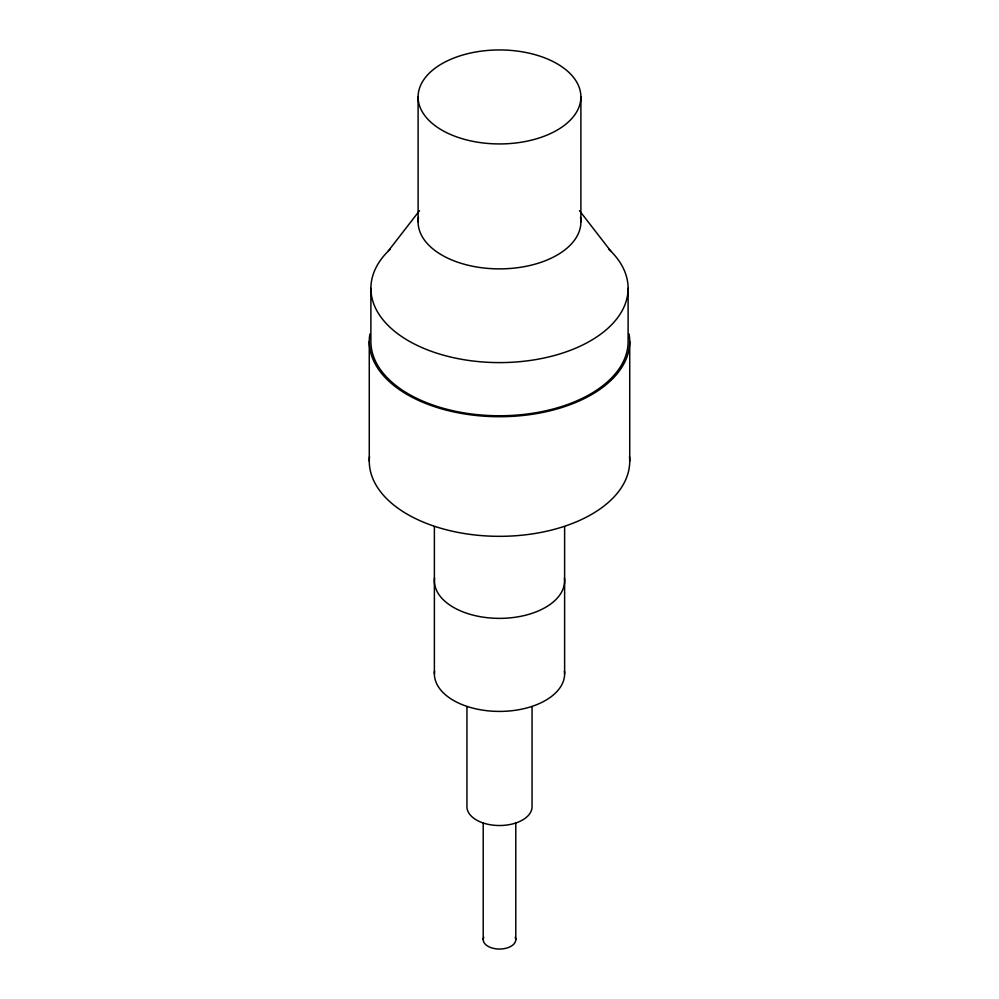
<?xml version="1.0" encoding="UTF-8"?>
<svg xmlns="http://www.w3.org/2000/svg" width="999" height="999" viewBox="0 0 999 999"><rect width="100%" height="100%" fill="white"/><g stroke="black" fill="none" stroke-linecap="round" stroke-linejoin="round"><path stroke-width="1.5" d="M388.124 251.224L419.505 210.677M579.495 210.677L610.876 251.224M629.732 341.521L629.732 461.138M628.109 288.349L628.109 341.521A128.609 74.251 0 0 1 499.5 415.759A128.609 74.251 0 0 1 370.891 341.521L370.891 288.349M580.894 96.94A81.394 46.99 0 0 1 458.803 137.637A81.394 46.99 0 0 1 458.803 56.244A81.394 46.99 0 0 1 580.894 96.94L580.894 221.89M564.622 526.673L564.622 673.813M532.055 706.555L532.055 806.73A32.555 18.794 0 0 1 499.5 825.524A32.555 18.794 0 0 1 466.945 806.73L466.945 706.555M515.784 823.126L515.784 939.647M483.216 823.126L483.216 939.647M434.378 526.673L434.378 673.813M418.106 96.94L418.106 221.89M369.268 341.521L369.268 461.138M564.435 671.016A65.122 37.6 0 0 1 499.5 711.413A65.122 37.6 0 0 1 434.565 671.016M564.435 577.971A65.122 37.6 0 0 1 499.5 618.369A65.122 37.6 0 0 1 434.565 577.971M515.222 937.224A16.284 9.403 0 0 1 499.5 949.05A16.284 9.403 0 0 1 483.778 937.224M580.506 217.295A81.394 46.99 0 0 1 499.5 268.881A81.394 46.99 0 0 1 418.494 217.295M608.853 249.275A128.609 74.251 0 0 1 583.166 344.742A128.609 74.251 0 0 1 415.834 344.742A128.609 74.251 0 0 1 390.147 249.275M629.07 333.966A130.232 75.187 0 0 1 499.5 416.708A130.232 75.187 0 0 1 369.93 333.966M629.495 456.618A130.232 75.187 0 0 1 499.5 536.326A130.232 75.187 0 0 1 369.505 456.618"/></g></svg>
